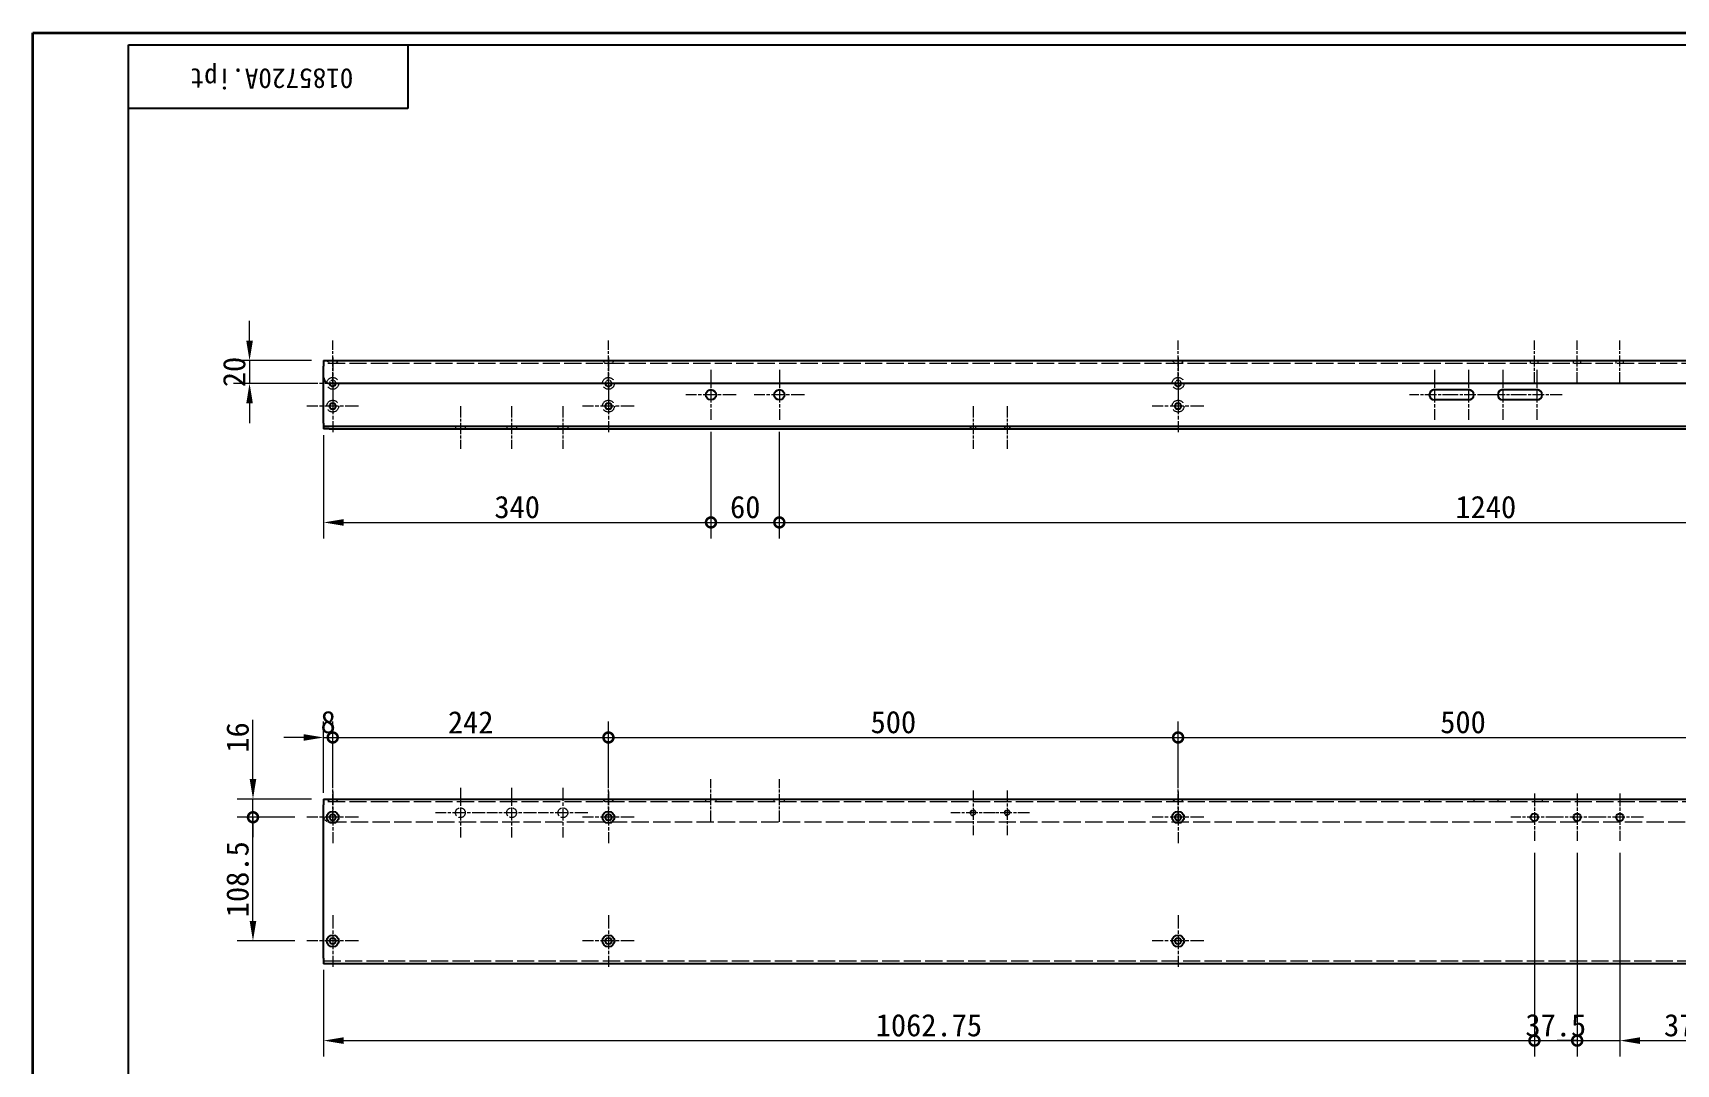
# Model space of a CAD drawing. Header units: millimetres. Extents: x 42 to 2902, y 38 to 2041.
# Drawn here: x 42 to 1484, y 1136 to 2041 of the extents above; entities that cross this region are included whole.
import ezdxf

# ---------------------------------------------------------------- set-up
doc = ezdxf.new("R2010")
doc.units = ezdxf.units.MM
doc.header["$LTSCALE"] = 7
doc.linetypes.add('CHAIN', pattern=[0.3543, 0.2362, -0.0295, 0.0591, -0.0295])
doc.linetypes.add('DASHED', pattern=[0.2067, 0.1654, -0.0413])
for name, color, linetype, lineweight, true_color in [('中心标记 (ISO)', 1, 'CHAIN', 18, 0xff0000), ('中心线 (ISO)', 1, 'CHAIN', 18, 0xff0000), ('尺寸 (ISO)', 7, 'Continuous', 18, 0x008000), ('隐藏 (ISO)', 5, 'DASHED', 18, 0x0000ff)]:
    doc.layers.add(name, color=color, linetype=linetype, lineweight=lineweight, true_color=true_color)
doc.layers.add('可见 (ISO)', color=7, linetype='Continuous', lineweight=25)
doc.layers.add('图框 (ISO)', color=7, linetype='Continuous', lineweight=35)
doc.styles.add('文本样式74', font='SimSun.ttf')
doc.styles.add('最新国标', font='simfang.ttf')
doc.dimstyles.new('默认 (GB)', dxfattribs={"dimscale": 7, "dimtxt": 2.8, "dimasz": 2.5, "dimexe": 2, "dimexo": 1.5, "dimgap": 0.5, "dimtad": 1, "dimtoh": 1, "dimdsep": 46, "dimtxsty": '最新国标', "dimcen": 0.09, "dimdle": 10, "dimclrd": 256, "dimclre": 256, "dimclrt": 256, "dimaunit": 1, "dimadec": 3, "dimazin": 2, "dimtfac": 0.535714, "dimtdec": 3, "dimtmove": 0, "dimatfit": 3, "dimfxl": 0, "dimtolj": 1, "dimlwd": -1, "dimlwe": -1, "dimarcsym": 0})

# ---------------------------------------------------------------- blocks, each defined once
blk = doc.blocks.new('图框 最新国标')
at = {"layer": '图框 (ISO)'}
for p, q in [((6, 7), (6, 291.5)), ((6, 291.5), (414.5, 291.5))]:
    blk.add_line(p, q, dxfattribs=at)
at = {"layer": '图框 (ISO)', "color": 7, "linetype": 'Continuous', "lineweight": 25}
for p, q in [((18, 290), (413, 290)), ((18, 7), (18, 290)), ((18, 290), (413, 290)), ((53, 290), (53, 282)), ((53, 282), (18, 282))]:
    blk.add_line(p, q, dxfattribs=at)
at = {"layer": '图框 (ISO)', "style": '文本样式74'}
blk.add_attdef('零件代号_001', (46.18, 287.02), '', height=2.5, rotation=180, dxfattribs=at)
blk = doc.blocks.new('_DotSmall')
at = {"color": 0, "linetype": 'ByBlock', "const_width": 0.5}
blk.add_lwpolyline([(-0.0625, 0, 1), (0.0625, 0, 1)], format="xyb", close=True, dxfattribs=at)
blk = doc.blocks.new('*D9')
at = {"layer": 'Defpoints', "color": 0, "transparency": 16777216}
for p in [(305.2, 1422.2), (305.2, 1374.9), (297.2, 1363.2)]:
    blk.add_point(p, dxfattribs=at)
at = {"layer": '尺寸 (ISO)', "color": 116, "true_color": 0x00803f, "transparency": 16777216}
for p, q in [((297.2, 1373.7), (297.2, 1436.2)), ((305.2, 1385.4), (305.2, 1436.2)), ((279.7, 1422.2), (262.2, 1422.2)), ((297.2, 1422.2), (305.2, 1422.2)), ((305.2, 1422.2), (322.7, 1422.2))]:
    blk.add_line(p, q, dxfattribs=at)
blk.add_solid([(279.7, 1425.1), (279.7, 1419.3), (297.2, 1422.2)], dxfattribs=at)
at = {"layer": '尺寸 (ISO)', "color": 116, "true_color": 0x00803f, "transparency": 16777216, "xscale": 17.5, "yscale": 17.5, "zscale": 17.5, "rotation": 180}
blk.add_blockref('_DotSmall', (305.2, 1422.2), dxfattribs=at)
at = {"layer": '尺寸 (ISO)', "transparency": 16777216, "insert": (301.2, 1435.6), "char_height": 19.6, "attachment_point": 5, "style": '最新国标'}
blk.add_mtext('\\A1;8', dxfattribs=at)
blk = doc.blocks.new('*D11')
at = {"layer": 'Defpoints', "color": 0, "transparency": 16777216}
for p in [(547.2, 1422.2), (305.2, 1374.9), (547.2, 1374.9)]:
    blk.add_point(p, dxfattribs=at)
at = {"layer": '尺寸 (ISO)', "color": 116, "true_color": 0x00803f, "transparency": 16777216}
for p, q in [((305.2, 1385.4), (305.2, 1436.2)), ((547.2, 1385.4), (547.2, 1436.2)), ((305.2, 1422.2), (547.2, 1422.2))]:
    blk.add_line(p, q, dxfattribs=at)
at = {"layer": '尺寸 (ISO)', "color": 116, "true_color": 0x00803f, "transparency": 16777216, "xscale": 17.5, "yscale": 17.5, "zscale": 17.5, "rotation": 180}
blk.add_blockref('_DotSmall', (305.2, 1422.2), dxfattribs=at)
at = {"layer": '尺寸 (ISO)', "color": 116, "true_color": 0x00803f, "transparency": 16777216, "xscale": 17.5, "yscale": 17.5, "zscale": 17.5}
blk.add_blockref('_DotSmall', (547.2, 1422.2), dxfattribs=at)
at = {"layer": '尺寸 (ISO)', "transparency": 16777216, "insert": (426.3, 1435.5), "char_height": 19.6, "attachment_point": 5, "style": '最新国标'}
blk.add_mtext('\\A1;242', dxfattribs=at)
blk = doc.blocks.new('*D12')
at = {"layer": 'Defpoints', "color": 0, "transparency": 16777216}
for p in [(1047.2, 1422.2), (547.2, 1374.9), (1047.2, 1374.9)]:
    blk.add_point(p, dxfattribs=at)
at = {"layer": '尺寸 (ISO)', "color": 116, "true_color": 0x00803f, "transparency": 16777216}
for p, q in [((547.2, 1385.4), (547.2, 1436.2)), ((1047.2, 1385.4), (1047.2, 1436.2)), ((547.2, 1422.2), (1047.2, 1422.2))]:
    blk.add_line(p, q, dxfattribs=at)
at = {"layer": '尺寸 (ISO)', "color": 116, "true_color": 0x00803f, "transparency": 16777216, "xscale": 17.5, "yscale": 17.5, "zscale": 17.5, "rotation": 180}
blk.add_blockref('_DotSmall', (547.2, 1422.2), dxfattribs=at)
at = {"layer": '尺寸 (ISO)', "color": 116, "true_color": 0x00803f, "transparency": 16777216, "xscale": 17.5, "yscale": 17.5, "zscale": 17.5}
blk.add_blockref('_DotSmall', (1047.2, 1422.2), dxfattribs=at)
at = {"layer": '尺寸 (ISO)', "transparency": 16777216, "insert": (797.3, 1435.6), "char_height": 19.6, "attachment_point": 5, "style": '最新国标'}
blk.add_mtext('\\A1;500', dxfattribs=at)
blk = doc.blocks.new('*D13')
at = {"layer": 'Defpoints', "color": 0, "transparency": 16777216}
for p in [(1547.2, 1422.2), (1047.2, 1374.9), (1547.2, 1374.9)]:
    blk.add_point(p, dxfattribs=at)
at = {"layer": '尺寸 (ISO)', "color": 116, "true_color": 0x00803f, "transparency": 16777216}
for p, q in [((1047.2, 1385.4), (1047.2, 1436.2)), ((1547.2, 1385.4), (1547.2, 1436.2)), ((1047.2, 1422.2), (1547.2, 1422.2))]:
    blk.add_line(p, q, dxfattribs=at)
at = {"layer": '尺寸 (ISO)', "color": 116, "true_color": 0x00803f, "transparency": 16777216, "xscale": 17.5, "yscale": 17.5, "zscale": 17.5, "rotation": 180}
blk.add_blockref('_DotSmall', (1047.2, 1422.2), dxfattribs=at)
at = {"layer": '尺寸 (ISO)', "color": 116, "true_color": 0x00803f, "transparency": 16777216, "xscale": 17.5, "yscale": 17.5, "zscale": 17.5}
blk.add_blockref('_DotSmall', (1547.2, 1422.2), dxfattribs=at)
at = {"layer": '尺寸 (ISO)', "transparency": 16777216, "insert": (1297.3, 1435.6), "char_height": 19.6, "attachment_point": 5, "style": '最新国标'}
blk.add_mtext('\\A1;500', dxfattribs=at)
blk = doc.blocks.new('*D16')
at = {"layer": 'Defpoints', "color": 0, "transparency": 16777216}
for p in [(1360, 1331.4), (297.2, 1228.7), (1360, 1156.2)]:
    blk.add_point(p, dxfattribs=at)
at = {"layer": '尺寸 (ISO)', "color": 116, "true_color": 0x00803f, "transparency": 16777216}
for p, q in [((1360, 1320.9), (1360, 1142.2)), ((297.2, 1218.2), (297.2, 1142.2)), ((314.7, 1156.2), (1360, 1156.2))]:
    blk.add_line(p, q, dxfattribs=at)
blk.add_solid([(314.7, 1159.1), (314.7, 1153.3), (297.2, 1156.2)], dxfattribs=at)
at = {"layer": '尺寸 (ISO)', "color": 116, "true_color": 0x00803f, "transparency": 16777216, "xscale": 17.5, "yscale": 17.5, "zscale": 17.5}
blk.add_blockref('_DotSmall', (1360, 1156.2), dxfattribs=at)
at = {"layer": '尺寸 (ISO)', "transparency": 16777216, "insert": (828.5, 1169.6), "char_height": 19.6, "attachment_point": 5, "style": '最新国标'}
blk.add_mtext('\\A1;1062.75', dxfattribs=at)
blk = doc.blocks.new('*D17')
at = {"layer": 'Defpoints', "color": 0, "transparency": 16777216}
for p in [(1360, 1331.4), (1397.5, 1331.4), (1397.5, 1156.2)]:
    blk.add_point(p, dxfattribs=at)
at = {"layer": '尺寸 (ISO)', "color": 116, "true_color": 0x00803f, "transparency": 16777216}
for p, q in [((1360, 1320.9), (1360, 1142.2)), ((1397.5, 1320.9), (1397.5, 1142.2)), ((1360, 1156.2), (1397.5, 1156.2))]:
    blk.add_line(p, q, dxfattribs=at)
at = {"layer": '尺寸 (ISO)', "color": 116, "true_color": 0x00803f, "transparency": 16777216, "xscale": 17.5, "yscale": 17.5, "zscale": 17.5, "rotation": 180}
blk.add_blockref('_DotSmall', (1360, 1156.2), dxfattribs=at)
at = {"layer": '尺寸 (ISO)', "color": 116, "true_color": 0x00803f, "transparency": 16777216, "xscale": 17.5, "yscale": 17.5, "zscale": 17.5}
blk.add_blockref('_DotSmall', (1397.5, 1156.2), dxfattribs=at)
at = {"layer": '尺寸 (ISO)', "transparency": 16777216, "insert": (1378.7, 1169.6), "char_height": 19.6, "attachment_point": 5, "style": '最新国标'}
blk.add_mtext('\\A1;37.5', dxfattribs=at)
blk = doc.blocks.new('*D18')
at = {"layer": 'Defpoints', "color": 0, "transparency": 16777216}
for p in [(1397.5, 1331.4), (1435, 1331.4), (1435, 1156.2)]:
    blk.add_point(p, dxfattribs=at)
at = {"layer": '尺寸 (ISO)', "color": 116, "true_color": 0x00803f, "transparency": 16777216}
for p, q in [((1397.5, 1320.9), (1397.5, 1142.2)), ((1435, 1320.9), (1435, 1142.2)), ((1397.5, 1156.2), (1380, 1156.2)), ((1397.5, 1156.2), (1435, 1156.2)), ((1452.5, 1156.2), (1530.8, 1156.2))]:
    blk.add_line(p, q, dxfattribs=at)
blk.add_solid([(1452.5, 1159.1), (1452.5, 1153.3), (1435, 1156.2)], dxfattribs=at)
at = {"layer": '尺寸 (ISO)', "color": 116, "true_color": 0x00803f, "transparency": 16777216, "xscale": 17.5, "yscale": 17.5, "zscale": 17.5}
blk.add_blockref('_DotSmall', (1397.5, 1156.2), dxfattribs=at)
at = {"layer": '尺寸 (ISO)', "transparency": 16777216, "insert": (1500.4, 1169.6), "char_height": 19.6, "attachment_point": 5, "style": '最新国标'}
blk.add_mtext('\\A1;37.5', dxfattribs=at)
blk = doc.blocks.new('*D19')
at = {"layer": 'Defpoints', "color": 0, "transparency": 16777216}
for p in [(235.2, 1352.2), (282.5, 1352.2), (282.5, 1243.7)]:
    blk.add_point(p, dxfattribs=at)
at = {"layer": '尺寸 (ISO)', "color": 116, "true_color": 0x00803f, "transparency": 16777216}
for p, q in [((272, 1352.2), (221.2, 1352.2)), ((235.2, 1261.2), (235.2, 1352.2)), ((272, 1243.7), (221.2, 1243.7))]:
    blk.add_line(p, q, dxfattribs=at)
blk.add_solid([(232.3, 1261.2), (238.1, 1261.2), (235.2, 1243.7)], dxfattribs=at)
at = {"layer": '尺寸 (ISO)', "color": 116, "true_color": 0x00803f, "transparency": 16777216, "xscale": 17.5, "yscale": 17.5, "zscale": 17.5, "rotation": 90}
blk.add_blockref('_DotSmall', (235.2, 1352.2), dxfattribs=at)
at = {"layer": '尺寸 (ISO)', "transparency": 16777216, "insert": (221.7, 1297.8), "char_height": 19.6, "attachment_point": 5, "rotation": 90, "style": '最新国标'}
blk.add_mtext('\\A1;108.5', dxfattribs=at)
blk = doc.blocks.new('*D20')
at = {"layer": 'Defpoints', "color": 0, "transparency": 16777216}
for p in [(235.2, 1368.2), (297.2, 1368.2), (282.5, 1352.2)]:
    blk.add_point(p, dxfattribs=at)
at = {"layer": '尺寸 (ISO)', "color": 116, "true_color": 0x00803f, "transparency": 16777216}
for p, q in [((235.2, 1385.7), (235.2, 1437.7)), ((286.7, 1368.2), (221.2, 1368.2)), ((235.2, 1352.2), (235.2, 1368.2)), ((272, 1352.2), (221.2, 1352.2)), ((235.2, 1352.2), (235.2, 1334.7))]:
    blk.add_line(p, q, dxfattribs=at)
blk.add_solid([(232.3, 1385.7), (238.1, 1385.7), (235.2, 1368.2)], dxfattribs=at)
at = {"layer": '尺寸 (ISO)', "color": 116, "true_color": 0x00803f, "transparency": 16777216, "xscale": 17.5, "yscale": 17.5, "zscale": 17.5, "rotation": 90}
blk.add_blockref('_DotSmall', (235.2, 1352.2), dxfattribs=at)
at = {"layer": '尺寸 (ISO)', "transparency": 16777216, "insert": (221.8, 1422.2), "char_height": 19.6, "attachment_point": 5, "rotation": 90, "style": '最新国标'}
blk.add_mtext('\\A1;16', dxfattribs=at)
blk = doc.blocks.new('*D21')
at = {"layer": 'Defpoints', "color": 0, "transparency": 16777216}
for p in [(297.2, 1752.9), (232.2, 1732.9), (302.2, 1732.9)]:
    blk.add_point(p, dxfattribs=at)
at = {"layer": '尺寸 (ISO)', "color": 116, "true_color": 0x00803f, "transparency": 16777216}
for p, q in [((232.2, 1770.4), (232.2, 1787.9)), ((286.7, 1752.9), (218.2, 1752.9)), ((232.2, 1752.9), (232.2, 1732.9)), ((291.7, 1732.9), (218.2, 1732.9)), ((232.2, 1715.4), (232.2, 1697.9))]:
    blk.add_line(p, q, dxfattribs=at)
for points in [[(229.3, 1770.4), (235.1, 1770.4), (232.2, 1752.9)], [(229.3, 1715.4), (235.1, 1715.4), (232.2, 1732.9)]]:
    blk.add_solid(points, dxfattribs=at)
at = {"layer": '尺寸 (ISO)', "transparency": 16777216, "insert": (218.8, 1742.9), "char_height": 19.6, "attachment_point": 5, "rotation": 90, "style": '最新国标'}
blk.add_mtext('\\A1;20', dxfattribs=at)
blk = doc.blocks.new('*D36')
at = {"layer": 'Defpoints', "color": 0, "transparency": 16777216}
for p in [(297.2, 1697.9), (637.2, 1700.9), (637.2, 1610.9)]:
    blk.add_point(p, dxfattribs=at)
at = {"layer": '尺寸 (ISO)', "color": 116, "true_color": 0x00803f, "transparency": 16777216}
for p, q in [((637.2, 1690.4), (637.2, 1596.9)), ((297.2, 1687.4), (297.2, 1596.9)), ((314.7, 1610.9), (637.2, 1610.9))]:
    blk.add_line(p, q, dxfattribs=at)
blk.add_solid([(314.7, 1613.8), (314.7, 1608), (297.2, 1610.9)], dxfattribs=at)
at = {"layer": '尺寸 (ISO)', "color": 116, "true_color": 0x00803f, "transparency": 16777216, "xscale": 17.5, "yscale": 17.5, "zscale": 17.5}
blk.add_blockref('_DotSmall', (637.2, 1610.9), dxfattribs=at)
at = {"layer": '尺寸 (ISO)', "transparency": 16777216, "insert": (467.1, 1624.3), "char_height": 19.6, "attachment_point": 5, "style": '最新国标'}
blk.add_mtext('\\A1;340', dxfattribs=at)
blk = doc.blocks.new('*D37')
at = {"layer": 'Defpoints', "color": 0, "transparency": 16777216}
for p in [(637.2, 1700.9), (697.2, 1700.9), (697.2, 1610.9)]:
    blk.add_point(p, dxfattribs=at)
at = {"layer": '尺寸 (ISO)', "color": 116, "true_color": 0x00803f, "transparency": 16777216}
for p, q in [((637.2, 1690.4), (637.2, 1596.9)), ((697.2, 1690.4), (697.2, 1596.9)), ((637.2, 1610.9), (697.2, 1610.9))]:
    blk.add_line(p, q, dxfattribs=at)
at = {"layer": '尺寸 (ISO)', "color": 116, "true_color": 0x00803f, "transparency": 16777216, "xscale": 17.5, "yscale": 17.5, "zscale": 17.5, "rotation": 180}
blk.add_blockref('_DotSmall', (637.2, 1610.9), dxfattribs=at)
at = {"layer": '尺寸 (ISO)', "color": 116, "true_color": 0x00803f, "transparency": 16777216, "xscale": 17.5, "yscale": 17.5, "zscale": 17.5}
blk.add_blockref('_DotSmall', (697.2, 1610.9), dxfattribs=at)
at = {"layer": '尺寸 (ISO)', "transparency": 16777216, "insert": (667.3, 1624.3), "char_height": 19.6, "attachment_point": 5, "style": '最新国标'}
blk.add_mtext('\\A1;60', dxfattribs=at)
blk = doc.blocks.new('*D38')
at = {"layer": 'Defpoints', "color": 0, "transparency": 16777216}
for p in [(697.2, 1700.9), (1937.2, 1700.9), (1937.2, 1610.9)]:
    blk.add_point(p, dxfattribs=at)
at = {"layer": '尺寸 (ISO)', "color": 116, "true_color": 0x00803f, "transparency": 16777216}
for p, q in [((697.2, 1690.4), (697.2, 1596.9)), ((1937.2, 1690.4), (1937.2, 1596.9)), ((697.2, 1610.9), (1937.2, 1610.9))]:
    blk.add_line(p, q, dxfattribs=at)
at = {"layer": '尺寸 (ISO)', "color": 116, "true_color": 0x00803f, "transparency": 16777216, "xscale": 17.5, "yscale": 17.5, "zscale": 17.5, "rotation": 180}
blk.add_blockref('_DotSmall', (697.2, 1610.9), dxfattribs=at)
at = {"layer": '尺寸 (ISO)', "color": 116, "true_color": 0x00803f, "transparency": 16777216, "xscale": 17.5, "yscale": 17.5, "zscale": 17.5}
blk.add_blockref('_DotSmall', (1937.2, 1610.9), dxfattribs=at)
at = {"layer": '尺寸 (ISO)', "transparency": 16777216, "insert": (1317.3, 1624.3), "char_height": 19.6, "attachment_point": 5, "style": '最新国标'}
blk.add_mtext('\\A1;1240', dxfattribs=at)

msp = doc.modelspace()

# ---------------------------------------------------------------- linework, layer by layer
at = {"layer": '中心标记 (ISO)', "ltscale": 7.206874}
for p, q in [((305.2172, 1755.6332), (305.2172, 1710.2332)), ((547.2172, 1755.6332), (547.2172, 1710.2332)), ((1047.2172, 1755.6332), (1047.2172, 1710.2332)), ((327.9172, 1732.9332), (282.5172, 1732.9332)), ((305.2172, 1735.6332), (305.2172, 1690.2332)), ((569.9172, 1732.9332), (524.5172, 1732.9332)), ((547.2172, 1735.6332), (547.2172, 1690.2332)), ((1069.9172, 1732.9332), (1024.5172, 1732.9332)), ((1047.2172, 1735.6332), (1047.2172, 1690.2332)), ((327.9172, 1712.9332), (282.5172, 1712.9332)), ((569.9172, 1712.9332), (524.5172, 1712.9332)), ((1069.9172, 1712.9332), (1024.5172, 1712.9332)), ((305.2172, 1374.8677), (305.2172, 1329.4677)), ((547.2172, 1374.8677), (547.2172, 1329.4677)), ((1047.2172, 1374.8677), (1047.2172, 1329.4677)), ((327.9172, 1352.1677), (282.5172, 1352.1677)), ((569.9172, 1352.1677), (524.5172, 1352.1677)), ((1069.9172, 1352.1677), (1024.5172, 1352.1677)), ((305.2172, 1266.3677), (305.2172, 1220.9677)), ((547.2172, 1266.3677), (547.2172, 1220.9677)), ((1047.2172, 1266.3677), (1047.2172, 1220.9677)), ((327.9172, 1243.6677), (282.5172, 1243.6677)), ((569.9172, 1243.6677), (524.5172, 1243.6677)), ((1069.9172, 1243.6677), (1024.5172, 1243.6677))]:
    msp.add_line(p, q, dxfattribs=at)
at = {"layer": '中心标记 (ISO)', "ltscale": 6.984632}
for p, q in [((637.2172, 1744.9332), (637.2172, 1700.9332)), ((697.2172, 1744.9332), (697.2172, 1700.9332)), ((1272.2172, 1744.9332), (1272.2172, 1700.9332)), ((1302.2172, 1744.9332), (1302.2172, 1700.9332)), ((1332.2172, 1744.9332), (1332.2172, 1700.9332)), ((1362.2172, 1744.9332), (1362.2172, 1700.9332)), ((659.2172, 1722.9332), (615.2172, 1722.9332)), ((719.2172, 1722.9332), (675.2172, 1722.9332))]:
    msp.add_line(p, q, dxfattribs=at)
at = {"layer": '中心标记 (ISO)', "ltscale": 6.270285}
for p, q in [((1289.7172, 1722.9332), (1250.2172, 1722.9332)), ((1324.2172, 1722.9332), (1284.7172, 1722.9332)), ((1349.7172, 1722.9332), (1310.2172, 1722.9332)), ((1384.2172, 1722.9332), (1344.7172, 1722.9332))]:
    msp.add_line(p, q, dxfattribs=at)
at = {"layer": '中心标记 (ISO)', "ltscale": 6.921135}
for p, q in [((417.2172, 1377.9677), (417.2172, 1334.3677)), ((462.2172, 1377.9677), (462.2172, 1334.3677)), ((507.2172, 1377.9677), (507.2172, 1334.3677)), ((439.0172, 1356.1677), (395.4172, 1356.1677)), ((484.0172, 1356.1677), (440.4172, 1356.1677)), ((529.0172, 1356.1677), (485.4172, 1356.1677))]:
    msp.add_line(p, q, dxfattribs=at)
at = {"layer": '中心标记 (ISO)', "ltscale": 6.212184}
for p, q in [((867.2172, 1375.7347), (867.2172, 1336.6007)), ((897.2172, 1375.7347), (897.2172, 1336.6007)), ((886.7842, 1356.1677), (847.6502, 1356.1677)), ((916.7842, 1356.1677), (877.6502, 1356.1677))]:
    msp.add_line(p, q, dxfattribs=at)
at = {"layer": '中心标记 (ISO)', "ltscale": 6.603647}
for p, q in [((1359.9672, 1372.9677), (1359.9672, 1331.3677)), ((1397.4672, 1372.9677), (1397.4672, 1331.3677)), ((1434.9672, 1372.9677), (1434.9672, 1331.3677)), ((1380.7672, 1352.1677), (1339.1672, 1352.1677)), ((1418.2672, 1352.1677), (1376.6672, 1352.1677)), ((1455.7672, 1352.1677), (1414.1672, 1352.1677))]:
    msp.add_line(p, q, dxfattribs=at)
at = {"layer": '中心线 (ISO)', "ltscale": 5.952797}
for p, q in [((305.2172, 1732.9332), (305.2172, 1770.4332)), ((547.2172, 1732.9332), (547.2172, 1770.4332)), ((1047.2172, 1732.9332), (1047.2172, 1770.4332)), ((1359.9672, 1732.9332), (1359.9672, 1770.4332)), ((1397.4672, 1732.9332), (1397.4672, 1770.4332)), ((1434.9672, 1732.9332), (1434.9672, 1770.4332)), ((417.2172, 1712.9332), (417.2172, 1675.4332)), ((462.2172, 1712.9332), (462.2172, 1675.4332)), ((507.2172, 1712.9332), (507.2172, 1675.4332)), ((867.2172, 1712.9332), (867.2172, 1675.4332)), ((897.2172, 1712.9332), (897.2172, 1675.4332)), ((305.2172, 1348.1677), (305.2172, 1385.6677)), ((547.2172, 1348.1677), (547.2172, 1385.6677)), ((637.2172, 1348.1677), (637.2172, 1385.6677)), ((697.2172, 1348.1677), (697.2172, 1385.6677)), ((1047.2172, 1348.1677), (1047.2172, 1385.6677))]:
    msp.add_line(p, q, dxfattribs=at)
at = {"layer": '可见 (ISO)'}
for p, q in [((297.2172, 1752.9332), (2296.3356, 1752.9332)), ((297.2172, 1752.9332), (297.2172, 1747.9332)), ((297.2172, 1737.9332), (297.2172, 1747.9332)), ((297.2172, 1697.9332), (297.2172, 1737.9332)), ((2292.2172, 1732.9332), (302.2172, 1732.9332)), ((1272.2172, 1727.4332), (1302.2172, 1727.4332)), ((1302.2172, 1718.4332), (1272.2172, 1718.4332)), ((1332.2172, 1727.4332), (1362.2172, 1727.4332)), ((1362.2172, 1718.4332), (1332.2172, 1718.4332)), ((297.2172, 1697.9332), (297.2172, 1695.4332)), ((297.2172, 1695.4332), (302.2172, 1695.4332)), ((297.2172, 1695.4332), (297.2172, 1692.9332)), ((302.2172, 1692.9332), (297.2172, 1692.9332)), ((302.2172, 1695.4332), (2292.2172, 1695.4332)), ((302.2172, 1692.9332), (2292.2172, 1692.9332)), ((297.2172, 1368.1677), (2297.2172, 1368.1677)), ((297.2172, 1368.1677), (297.2172, 1363.1677)), ((297.2172, 1228.6677), (297.2172, 1363.1677)), ((297.2172, 1228.6677), (297.2172, 1223.6677)), ((2296.3356, 1223.6677), (297.2172, 1223.6677))]:
    msp.add_line(p, q, dxfattribs=at)
for centre, radius in [((637.2172, 1722.9332), 4.5), ((697.2172, 1722.9332), 4.5), ((305.2172, 1712.9332), 2.75), ((547.2172, 1712.9332), 2.75), ((1047.2172, 1712.9332), 2.75), ((305.2172, 1352.1677), 5.2), ((547.2172, 1352.1677), 5.2), ((1047.2172, 1352.1677), 5.2), ((305.2172, 1352.1677), 2.75), ((547.2172, 1352.1677), 2.75), ((1047.2172, 1352.1677), 2.75), ((1359.9672, 1352.1677), 3.3), ((1397.4672, 1352.1677), 3.3), ((1434.9672, 1352.1677), 3.3), ((305.2172, 1243.6677), 5.2), ((305.2172, 1243.6677), 2.75), ((547.2172, 1243.6677), 5.2), ((547.2172, 1243.6677), 2.75), ((1047.2172, 1243.6677), 5.2), ((1047.2172, 1243.6677), 2.75)]:
    msp.add_circle(centre, radius, dxfattribs=at)
for centre, radius, start, end in [((302.2172, 1737.9332), 5, 180, 270), ((305.2172, 1732.9332), 2.75, 180, 0), ((547.2172, 1732.9332), 2.75, 180, 0), ((1047.2172, 1732.9332), 2.75, 180, 0), ((1272.2172, 1722.9332), 4.5, 90, 270), ((1302.2172, 1722.9332), 4.5, 270, 90), ((1332.2172, 1722.9332), 4.5, 90, 270), ((1362.2172, 1722.9332), 4.5, 270, 90)]:
    msp.add_arc(centre, radius, start, end, dxfattribs=at)
at = {"layer": '隐藏 (ISO)', "ltscale": 13.034492}
for p, q in [((2296.3356, 1750.4332), (297.2172, 1750.4332)), ((297.2172, 1226.1677), (2296.3356, 1226.1677))]:
    msp.add_line(p, q, dxfattribs=at)
at = {"layer": '隐藏 (ISO)', "ltscale": 0.942677}
for p, q in [((302.4672, 1750.4832), (300.0172, 1752.9332)), ((307.9672, 1750.4832), (310.4172, 1752.9332)), ((544.4672, 1750.4832), (542.0172, 1752.9332)), ((549.9672, 1750.4832), (552.4172, 1752.9332)), ((1044.4672, 1750.4832), (1042.0172, 1752.9332)), ((1049.9672, 1750.4832), (1052.4172, 1752.9332)), ((302.4672, 1365.7177), (300.0172, 1368.1677)), ((307.9672, 1365.7177), (310.4172, 1368.1677)), ((544.4672, 1365.7177), (542.0172, 1368.1677)), ((549.9672, 1365.7177), (552.4172, 1368.1677)), ((1044.4672, 1365.7177), (1042.0172, 1368.1677)), ((1049.9672, 1365.7177), (1052.4172, 1368.1677))]:
    msp.add_line(p, q, dxfattribs=at)
at = {"layer": '隐藏 (ISO)', "ltscale": 2.350671}
for p, q in [((307.9672, 1750.4832), (302.4672, 1750.4832)), ((549.9672, 1750.4832), (544.4672, 1750.4832)), ((1049.9672, 1750.4832), (1044.4672, 1750.4832)), ((307.9672, 1365.7177), (302.4672, 1365.7177)), ((549.9672, 1365.7177), (544.4672, 1365.7177)), ((1049.9672, 1365.7177), (1044.4672, 1365.7177))]:
    msp.add_line(p, q, dxfattribs=at)
at = {"layer": '隐藏 (ISO)', "ltscale": 0.013505}
for p, q in [((302.4672, 1750.4332), (302.4672, 1750.4832)), ((307.9672, 1750.4332), (307.9672, 1750.4832)), ((544.4672, 1750.4332), (544.4672, 1750.4832)), ((549.9672, 1750.4332), (549.9672, 1750.4832)), ((1044.4672, 1750.4332), (1044.4672, 1750.4832)), ((1049.9672, 1750.4332), (1049.9672, 1750.4832)), ((302.4672, 1365.6677), (302.4672, 1365.7177)), ((307.9672, 1365.6677), (307.9672, 1365.7177)), ((544.4672, 1365.6677), (544.4672, 1365.7177)), ((549.9672, 1365.6677), (549.9672, 1365.7177)), ((1044.4672, 1365.6677), (1044.4672, 1365.7177)), ((1049.9672, 1365.6677), (1049.9672, 1365.7177))]:
    msp.add_line(p, q, dxfattribs=at)
at = {"layer": '隐藏 (ISO)', "ltscale": 0.680149}
for p, q in [((1356.6672, 1750.4332), (1356.6672, 1752.9332)), ((1363.2672, 1750.4332), (1363.2672, 1752.9332)), ((1394.1672, 1750.4332), (1394.1672, 1752.9332)), ((1400.7672, 1750.4332), (1400.7672, 1752.9332)), ((1431.6672, 1750.4332), (1431.6672, 1752.9332)), ((1438.2672, 1750.4332), (1438.2672, 1752.9332)), ((412.9172, 1695.4332), (412.9172, 1692.9332)), ((421.5172, 1695.4332), (421.5172, 1692.9332)), ((457.9172, 1695.4332), (457.9172, 1692.9332)), ((466.5172, 1695.4332), (466.5172, 1692.9332)), ((502.9172, 1695.4332), (502.9172, 1692.9332)), ((511.5172, 1695.4332), (511.5172, 1692.9332)), ((864.7172, 1695.4332), (864.7172, 1692.9332)), ((865.1502, 1695.4332), (865.1502, 1692.9332)), ((869.2842, 1695.4332), (869.2842, 1692.9332)), ((869.7172, 1692.9332), (869.7172, 1695.4332)), ((894.7172, 1695.4332), (894.7172, 1692.9332)), ((895.1502, 1695.4332), (895.1502, 1692.9332)), ((899.2842, 1695.4332), (899.2842, 1692.9332)), ((899.7172, 1692.9332), (899.7172, 1695.4332)), ((632.7172, 1365.6677), (632.7172, 1368.1677)), ((641.7172, 1365.6677), (641.7172, 1368.1677)), ((692.7172, 1365.6677), (692.7172, 1368.1677)), ((701.7172, 1365.6677), (701.7172, 1368.1677)), ((1267.7172, 1368.1677), (1267.7172, 1365.6677)), ((1306.7172, 1368.1677), (1306.7172, 1365.6677)), ((1327.7172, 1368.1677), (1327.7172, 1365.6677)), ((1366.7172, 1368.1677), (1366.7172, 1365.6677))]:
    msp.add_line(p, q, dxfattribs=at)
at = {"layer": '隐藏 (ISO)', "ltscale": 13.040241}
msp.add_line((2297.2172, 1365.6677), (297.2172, 1365.6677), dxfattribs=at)
at = {"layer": '隐藏 (ISO)', "ltscale": 13.098612}
msp.add_line((302.2172, 1348.1677), (2292.2172, 1348.1677), dxfattribs=at)
at = {"layer": '隐藏 (ISO)', "ltscale": 11.29054}
for centre in [(305.2172, 1732.9332), (547.2172, 1732.9332), (1047.2172, 1732.9332), (305.2172, 1712.9332), (547.2172, 1712.9332), (1047.2172, 1712.9332)]:
    msp.add_circle(centre, 5.2, dxfattribs=at)
at = {"layer": '隐藏 (ISO)', "ltscale": 7.351402}
for centre in [(417.2172, 1356.1677), (462.2172, 1356.1677), (507.2172, 1356.1677)]:
    msp.add_circle(centre, 4.3, dxfattribs=at)
at = {"layer": '隐藏 (ISO)', "ltscale": 3.53375}
for centre in [(867.2172, 1356.1677), (897.2172, 1356.1677)]:
    msp.add_circle(centre, 2.067, dxfattribs=at)
at = {"layer": '隐藏 (ISO)', "ltscale": 2.350671}
for centre in [(305.2172, 1732.9332), (547.2172, 1732.9332), (1047.2172, 1732.9332)]:
    msp.add_arc(centre, 2.75, 0, 180, dxfattribs=at)
at = {"layer": '隐藏 (ISO)', "ltscale": 3.205497}
for centre in [(867.2172, 1356.1677), (897.2172, 1356.1677)]:
    msp.add_arc(centre, 2.5, 10, 280, dxfattribs=at)
at = {"layer": '隐藏 (ISO)', "ltscale": 2.136965}
msp.add_arc((302.2172, 1353.1677), 5, 180, 270, dxfattribs=at)

# ---------------------------------------------------------------- block references
at = {"xscale": 7, "yscale": 7, "zscale": 7}
msp.add_blockref('图框 最新国标', (0, 0), dxfattribs=at).add_auto_attribs({'零件代号_001': '0185720A.ipt'})

# ---------------------------------------------------------------- dimensions: what is measured, and where the dimension line sits
at = {"layer": '尺寸 (ISO)', "color": 116, "true_color": 0x00803f}
for base, p1, p2, angle, override, picture, middle in [((232.2172, 1732.9332), (297.2172, 1752.9332), (302.2172, 1732.9332), 270, {"dimgap": 0.5, "dimtoh": 0, "dimdec": 2, "dimtol": 0, "dimlim": 0, "dimtp": 0, "dimtm": 0, "dimtdec": 3, "dimtofl": 1, "dimatfit": 1}, '*D21', (232.2172, 1742.9332)), ((637.2172, 1610.9332), (297.2172, 1697.9332), (637.2172, 1700.9332), 180, {"dimgap": 0.5, "dimtoh": 0, "dimdec": 2, "dimblk2": 'DotSmall', "dimsah": 1, "dimdle": 0, "dimtol": 0, "dimlim": 0, "dimtp": 0, "dimtm": 0, "dimtdec": 3, "dimtofl": 0, "dimatfit": 1}, '*D36', (467.1472, 1610.9332)), ((697.2172, 1610.9332), (637.2172, 1700.9332), (697.2172, 1700.9332), 180, {"dimgap": 0.5, "dimtoh": 0, "dimdec": 2, "dimblk1": 'DotSmall', "dimblk2": 'DotSmall', "dimsah": 1, "dimdle": 0, "dimtol": 0, "dimlim": 0, "dimtp": 0, "dimtm": 0, "dimtdec": 3, "dimtofl": 0, "dimatfit": 1}, '*D37', (667.2872, 1610.9332)), ((1937.2172, 1610.9332), (697.2172, 1700.9332), (1937.2172, 1700.9332), 180, {"dimgap": 0.5, "dimtoh": 0, "dimdec": 2, "dimblk1": 'DotSmall', "dimblk2": 'DotSmall', "dimsah": 1, "dimdle": 0, "dimtol": 0, "dimlim": 0, "dimtp": 0, "dimtm": 0, "dimtdec": 3, "dimtofl": 0, "dimatfit": 1}, '*D38', (1317.2872, 1610.9332)), ((305.2172, 1422.1677), (297.2172, 1363.1677), (305.2172, 1374.8677), 180, {"dimgap": 0.5, "dimtoh": 0, "dimdec": 2, "dimblk2": 'DotSmall', "dimsah": 1, "dimdle": 0, "dimtol": 0, "dimlim": 0, "dimtp": 0, "dimtm": 0, "dimtdec": 3, "dimtofl": 1, "dimatfit": 1}, '*D9', (301.2172, 1422.1677)), ((547.2172, 1422.1677), (305.2172, 1374.8677), (547.2172, 1374.8677), 180, {"dimgap": 0.5, "dimtoh": 0, "dimdec": 2, "dimblk1": 'DotSmall', "dimblk2": 'DotSmall', "dimsah": 1, "dimdle": 0, "dimtol": 0, "dimlim": 0, "dimtp": 0, "dimtm": 0, "dimtdec": 3, "dimtofl": 0, "dimatfit": 1}, '*D11', (426.2872, 1422.1677)), ((1047.2172, 1422.1677), (547.2172, 1374.8677), (1047.2172, 1374.8677), 180, {"dimgap": 0.5, "dimtoh": 0, "dimdec": 2, "dimblk1": 'DotSmall', "dimblk2": 'DotSmall', "dimsah": 1, "dimdle": 0, "dimtol": 0, "dimlim": 0, "dimtp": 0, "dimtm": 0, "dimtdec": 3, "dimtofl": 0, "dimatfit": 1}, '*D12', (797.2872, 1422.1677)), ((1547.2172, 1422.1677), (1047.2172, 1374.8677), (1547.2172, 1374.8677), 180, {"dimgap": 0.5, "dimtoh": 0, "dimdec": 2, "dimblk1": 'DotSmall', "dimblk2": 'DotSmall', "dimsah": 1, "dimdle": 0, "dimtol": 0, "dimlim": 0, "dimtp": 0, "dimtm": 0, "dimtdec": 3, "dimtofl": 0, "dimatfit": 1}, '*D13', (1297.2872, 1422.1677)), ((235.2172, 1368.1677), (282.5172, 1352.1677), (297.2172, 1368.1677), 90, {"dimgap": 0.5, "dimtoh": 0, "dimdec": 2, "dimblk1": 'DotSmall', "dimsah": 1, "dimdle": 0, "dimtol": 0, "dimlim": 0, "dimtp": 0, "dimtm": 0, "dimtdec": 3, "dimtofl": 1, "dimatfit": 1}, '*D20', (235.2172, 1422.2467)), ((235.2172, 1352.1677), (282.5172, 1243.6677), (282.5172, 1352.1677), 90, {"dimgap": 0.5, "dimtoh": 0, "dimdec": 2, "dimblk2": 'DotSmall', "dimsah": 1, "dimdle": 0, "dimtol": 0, "dimlim": 0, "dimtp": 0, "dimtm": 0, "dimtdec": 3, "dimtofl": 0, "dimatfit": 1}, '*D19', (235.2172, 1297.8477)), ((1359.9672, 1156.1677), (297.2172, 1228.6677), (1359.9672, 1331.3677), 180, {"dimgap": 0.5, "dimtoh": 0, "dimdec": 2, "dimblk2": 'DotSmall', "dimsah": 1, "dimdle": 0, "dimtol": 0, "dimlim": 0, "dimtp": 0, "dimtm": 0, "dimtdec": 3, "dimtofl": 0, "dimatfit": 1}, '*D16', (828.5222, 1156.1677)), ((1397.4672, 1156.1677), (1359.9672, 1331.3677), (1397.4672, 1331.3677), 180, {"dimgap": 0.5, "dimtoh": 0, "dimdec": 2, "dimblk1": 'DotSmall', "dimblk2": 'DotSmall', "dimsah": 1, "dimdle": 0, "dimtol": 0, "dimlim": 0, "dimtp": 0, "dimtm": 0, "dimtdec": 3, "dimtofl": 1, "dimatfit": 1}, '*D17', (1378.7172, 1156.1677)), ((1434.9672, 1156.1677), (1397.4672, 1331.3677), (1434.9672, 1331.3677), 180, {"dimgap": 0.5, "dimtoh": 0, "dimdec": 2, "dimblk1": 'DotSmall', "dimsah": 1, "dimdle": 0, "dimtol": 0, "dimlim": 0, "dimtp": 0, "dimtm": 0, "dimtdec": 3, "dimtofl": 1, "dimatfit": 1}, '*D18', (1500.4032, 1156.1677))]:
    dim = msp.add_linear_dim(base=base, p1=p1, p2=p2, angle=angle, dimstyle='默认 (GB)', override=override, dxfattribs=at)
    dim.commit()
    dim.dimension.update_dxf_attribs({"geometry": picture, "text_midpoint": middle, "dimtype": 160})

doc.saveas('drawing.dxf')
